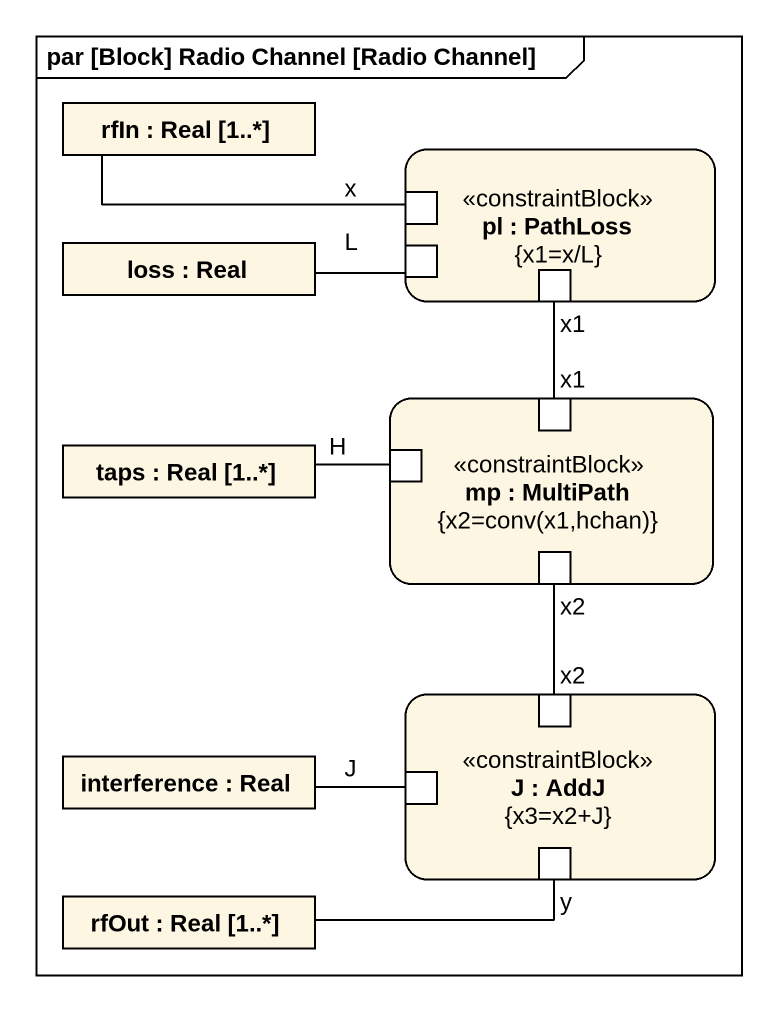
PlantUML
@startuml
mainframe par [Block] Radio Channel [Radio Channel]
rectangle "rfIn : Real [1..*]" as rfIn
rectangle "pl : PathLoss\n{x1=x/L}" as pl <<constraintBlock>> {
  port "x" as x_
  port L
  port x1
}
rectangle "loss : Real" as loss
rectangle "mp : MultiPath\n{x2=conv(x1,hchan)}" as mp <<constraintBlock>> {
  port "x1" as x1_2
  port H
  port x2
}
rectangle "taps : Real [1..*]" as taps
rectangle "J : AddJ\n{x3=x2+J}" as J <<constraintBlock>> {
  port "x2" as x2_2
  port "J" as J_2
  port y
}
rectangle "interference : Real" as interference
rectangle "rfOut : Real [1..*]" as rfOut
x_ -left- rfIn
L -left- loss
x1 -- x1_2
H -left- taps
x2 -- x2_2
J_2 -left- interference
y -left- rfOut
@enduml
